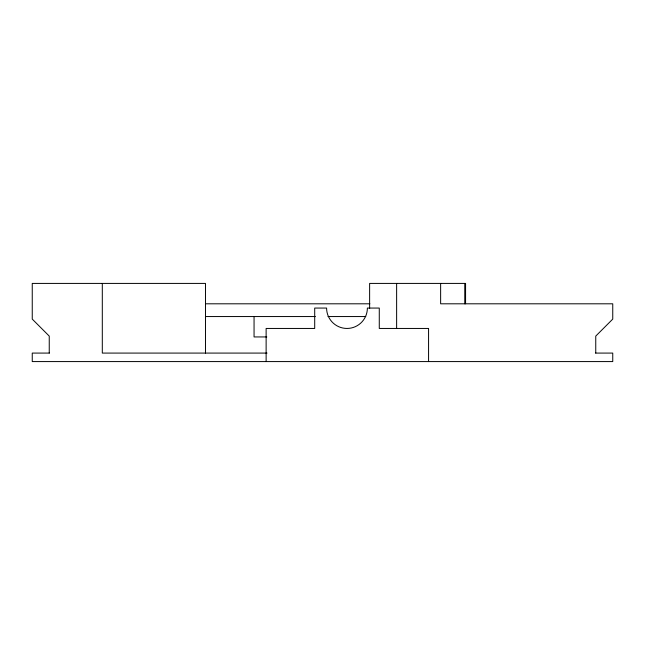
<?xml version="1.0" encoding="UTF-8"?>
<svg xmlns="http://www.w3.org/2000/svg" width="645" height="645" viewBox="0 0 645 645"><rect width="100%" height="100%" fill="white"/><g stroke="black" fill="none" stroke-linecap="round" stroke-linejoin="round"><path stroke-width="0.97" d="M205.562 303.803L369.867 303.803M205.481 316.55L315.389 316.55M327.991 316.55L365.763 316.55M266.804 336.94L254.057 336.94L254.057 316.55M49.383 353.081L32.25 353.081L32.25 361.579L612.75 361.579L612.75 353.081L595.617 353.081M267.046 353.081L102.305 353.081L102.305 283.413M595.754 353.081L595.754 336.093L612.75 319.098L612.75 303.803L440.632 303.803L440.632 283.413M465.569 303.803L465.569 283.413L369.625 283.413L369.625 308.52M464.771 283.413L464.771 303.803M428.57 361.587L428.57 328.45L379.276 328.45L379.276 308.06L367.376 308.06A20.39 20.39 0 0 1 346.986 328.45A20.39 20.39 0 0 1 326.596 308.06L314.704 308.06L314.704 328.45L266.127 328.45L266.127 361.587M396.627 283.413L396.627 328.2M205.481 353.081L205.481 283.413L32.25 283.413L32.25 319.098L49.246 336.093L49.246 353.081"/></g></svg>
